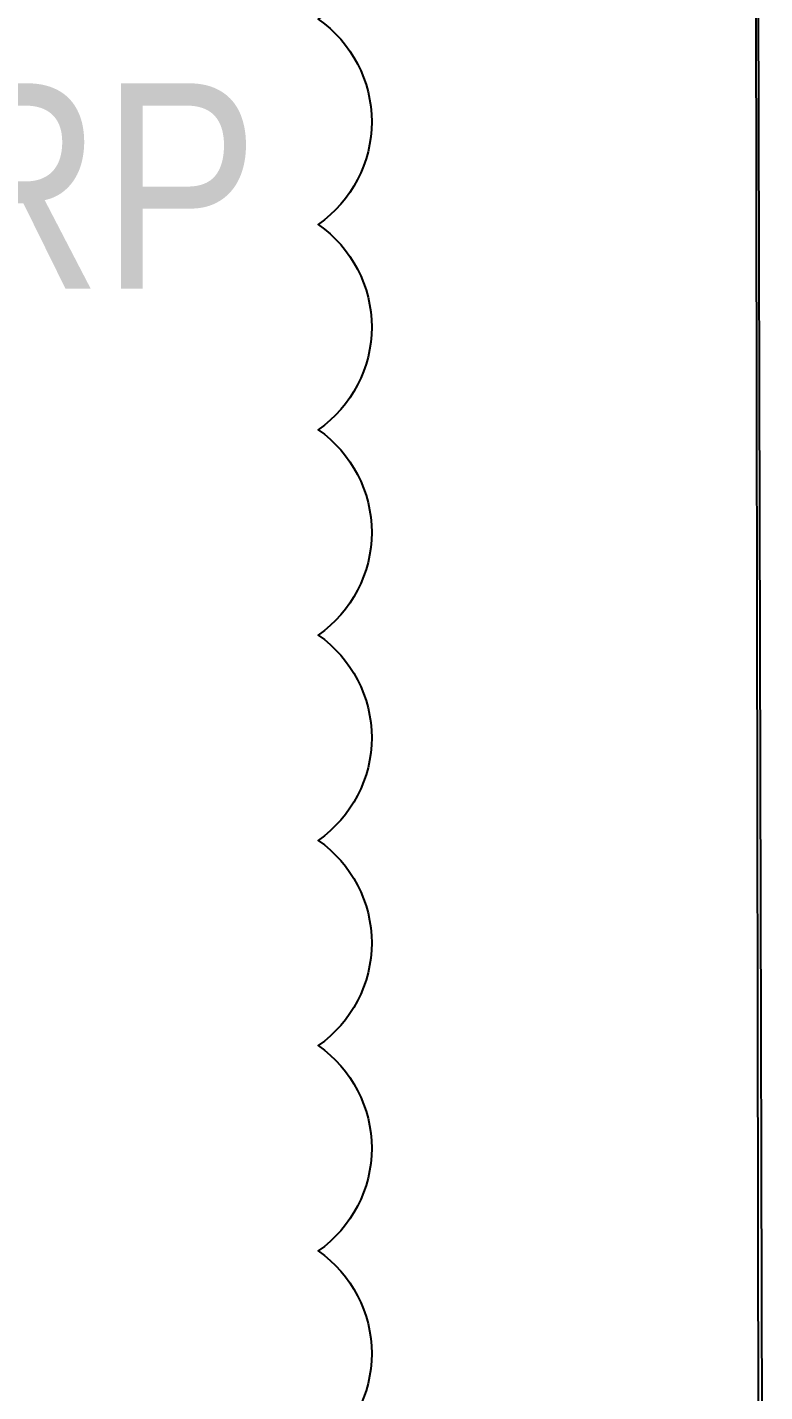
# Model space of a CAD drawing. Extents: x -19176 to -17597, y 5652440 to 5654285.
# Drawn here: x -18117 to -18081.1, y 5653003.3 to 5653069.7 of the extents above; entities that cross this region are included whole.
import ezdxf

# ---------------------------------------------------------------- set-up
doc = ezdxf.new("R2010")
doc.units = 0
doc.header["$LTSCALE"] = 5
for name, color, linetype in [('35', 37, 'Continuous'), ('L-SEC', 7, 'Continuous'), ('L-TITLEDB', 4, 'Continuous'), ('PROPOSED-SCOPE', 240, 'Continuous')]:
    doc.layers.add(name, color=color, linetype=linetype)
doc.styles.add('80', font='ARIALN.TTF', dxfattribs={"height": 10})

# ---------------------------------------------------------------- blocks, each defined once
blk = doc.blocks.new('*U24')
at = {"layer": '35', "color": 3}
blk.add_circle((0, 0), 10, dxfattribs=at)
at = {"layer": '35', "color": 3, "style": '80'}
blk.add_attdef('RP_001', (6.276, -22.843), '', height=10, dxfattribs=at)

msp = doc.modelspace()

# ---------------------------------------------------------------- linework, layer by layer
at = {"layer": 'L-SEC'}
msp.add_line((-18082.036, 5653343.244), (-18081.073, 5652941.533), dxfattribs=at)
at = {"layer": 'L-TITLEDB'}
msp.add_line((-18081.122, 5652861.389), (-18081.92, 5653316.068), dxfattribs=at)
at = {"layer": 'PROPOSED-SCOPE', "flags": 128}
msp.add_lwpolyline([(-18184.968, 5653097.965, -0.520567), (-18174.968, 5653097.965, -0.520567), (-18164.968, 5653097.965, -0.520567), (-18154.968, 5653097.965, -0.520567), (-18144.968, 5653097.965, -0.520567), (-18134.968, 5653097.965, -0.520567), (-18124.968, 5653097.965, -0.520567), (-18114.968, 5653097.965, -0.520567), (-18104.968, 5653097.965, -0.520567), (-18102.811, 5653090.123, -0.520567), (-18102.811, 5653080.123, -0.520567), (-18102.811, 5653070.123, -0.520567), (-18102.811, 5653060.123, -0.520567), (-18102.811, 5653050.123, -0.520567), (-18102.811, 5653040.123, -0.520567), (-18102.811, 5653030.123, -0.520567), (-18102.811, 5653020.123, -0.520567), (-18102.811, 5653010.123, -0.520567), (-18102.811, 5653000.123, -0.520567)], format="xyb", dxfattribs=at)

# ---------------------------------------------------------------- block references
at = {"layer": '35', "color": 1}
msp.add_blockref('*U24', (-18127.904, 5653079.841), dxfattribs=at).add_auto_attribs({'RP_001': 'RP'})

doc.saveas('drawing.dxf')
